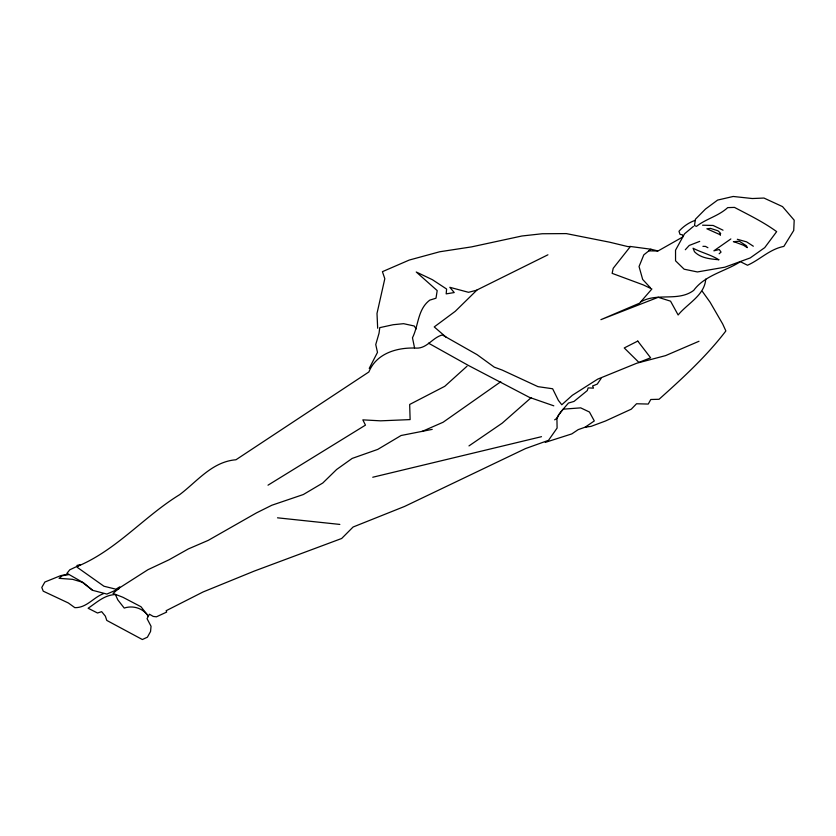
<?xml version="1.0" encoding="UTF-8"?>
<svg xmlns="http://www.w3.org/2000/svg" width="836" height="836" viewBox="0 0 836 836"><rect width="100%" height="100%" fill="white"/><g stroke="black" fill="none" stroke-linecap="round" stroke-linejoin="round"><path stroke-width="1.25" d="M369.219 368.404L377.485 352.384L375.751 344.547L379.042 333.209L379.753 327.649L393.15 324.723L403.6 323.678L414.207 325.988L416.171 328.924M601.032 378.53L597.28 384.09L592.588 385.981L593.487 388.134L588.157 387.894L587.248 390.611L574.029 401.405L568.47 403.056L561.155 411.458L556.912 417.76L557.1 428.053L548.52 440.321L525.51 448.577L404.561 506.449L353.095 527.014L341.663 538.488L254.311 571.061L203.064 591.972L166.155 610.708L166.657 612.088L156.436 616.811L153.218 616.425L149.425 614.209L147.052 618.65L151.044 626.289L150.553 631.504L147.408 637.178L142.36 639.53L106.778 620.417L105.378 616.184L101.678 611.67L97.498 612.997L88.114 608.242C96.662 602.589 104.354 594.95 115.399 594.563L117.792 599.84L124.219 608.065C133.185 605.107 143.269 608.305 148.421 616.31M657.702 250.894L650.878 249.222L630.428 246.484L613.206 268.283L612.14 273.351L643.312 284.909L651.881 288.995L639.54 303.196L600.896 319.665L658.204 297.292L670.556 301.169L678.142 314.984C687.37 303.541 704.675 295.348 705.72 279.12M720.705 233.38L719.765 234.54L706.88 228.803L710.464 228.385L717.946 230.799L719.995 232.638L720.339 235.376M685.311 249.734L689.23 245.45L699.722 241.385M476.865 290.134L455.286 311.295L434.239 326.918L446.006 337.107M467.021 366.22L444.762 386.316L409.671 404.467L410.121 419.599L380.537 420.832L362.834 419.86L365.457 425.127L268.011 485.173M719.148 253.757L721.04 252.085L719.253 249.515L713.871 250.842L730.852 238.95M531.1 397.717L502.227 423.141L468.975 445.912M693.41 226.41L684.527 233.819L675.54 250.183L675.551 260.811L684.141 269.202L697.402 271.951L724.843 267.196L750.216 257.927L764.731 247.634L776.654 231.635C763.467 222.031 748.889 214.967 734.478 207.401L727.707 207.621C718.521 216.085 706.201 218.739 696.503 226.326L694.486 225.647L695.447 219.22L705.469 209.073L717.622 200.076L733.203 196.47L752.327 198.529L763.958 198.048L782.527 206.607L794.2 220.192L793.73 230.464L783.854 246.411C769.684 249.159 760.102 259.662 747.509 265.242L740.382 261.689C725.011 271.564 705.082 275.002 693.692 290.385C678.111 302.12 656.939 292.172 640.543 302.047M650.878 249.222L643.804 254.865L639.049 266.538L642.675 279.443L650.303 287.668M500.785 381.728L443.111 422.243L421.898 431.522M554.644 419.839L557.33 417.958L558.605 414.834L563.224 409.17L580.696 407.863L589.443 412.023L594.302 420.936L585.263 427.123L590.979 426.402L605.368 421.051L631.284 409.17L636.53 403.757L648.245 404.06L650.795 399.493L659.04 399.284C682.813 378.05 706.441 356.355 725.867 330.951L722.691 323.992L710.088 302.214L702.292 291.325M547.925 254.802L476.342 290.301L468.505 292.307L449.82 287.302L454.241 292.558L446.173 293.875L446.612 289.047L432.379 279.684L416.244 272.003L437.186 290.583L436.005 298.212L429.788 300.124C417.551 309.31 418.7 325.319 412.472 337.775L414.531 347.818M78.009 566.139C116.779 549.806 144.179 516.418 179.594 494.703C197.369 481.285 212.093 461.702 235.971 459.758L368.875 371.968C376.388 353.2 397.497 347.191 416.098 348.11C427.06 348.706 432.442 337.525 442.338 334.954L477.074 354.652L494.285 367.15L502.237 370.087L537.976 386.65L552.638 388.761L558.375 400.381L561.792 404.76L572.346 395.282L597.709 379.126L636.865 363.19L665.56 355.624L698.99 341.266M103.539 593.623C93.298 597.458 86.745 607.929 74.832 607.657L68.333 602.965L43.232 591.167L41.8 587.457L44.862 582.034L60.652 575.659L67.747 574.165M545.281 442.38L571.803 433.905L578.209 429.62L587.583 426.339M372.751 477.241L541.498 436.685M695.28 220.338C689.188 222.376 683.242 226.431 678.978 231.29L680.034 234.383L682.521 234.864L682.761 236.985L657.984 250.999L648.83 250.852M432.202 429.38L401.092 435.504L377.767 449.392L352.165 458.421L336.615 469.498L322.8 482.999L303.322 494.536L271.846 505.237L256.401 512.928L208.258 540.359L188.33 548.938L169.123 559.744L147.909 569.724L119.224 588.063L113.038 593.435L122.934 597.291L140.991 606.748L148.369 616.184M68.531 574.656L62.334 575.722L59.074 578.345L72.575 579.327L82.147 582.169L92.639 590.32L106.883 594.072L118.952 588.795L119.726 586.872L115.911 589.192L103.946 586.235L77.278 567.351L77.069 565.408L80.496 564.739L69.785 569.807L66.953 573.329L83.631 582.87L92.472 590.237M733.371 241.708L739.306 241.217L746.412 245.794L747.259 247.634L743.486 245.261L733.778 241.614M630.428 246.484L627.961 246.62L609.653 242.2L566.296 233.599L542.24 233.746L521.925 235.992L471.577 246.881L439.684 251.772L409.243 260.059L382.428 271.669L384.811 278.701L377.005 313.427L377.673 328.255M702.585 225.197L713.129 225.469L723.015 230.182M702.93 246.327L705.511 246.411L707.914 247.717M277.51 517.818L339.834 524.423M737.321 239.284L746.579 241.855L753.33 246.212M553.798 405.826L529.366 397.34L468.411 365.447L428.492 343.157M637.763 341.078L624.241 347.954L638.892 362.385L650.617 357.808L637.763 341.078M718.803 259.745C710.287 258.941 700.777 258.24 694.486 251.73L693.065 248.219C701.383 252.576 711.049 254.792 718.803 259.745"/></g></svg>
